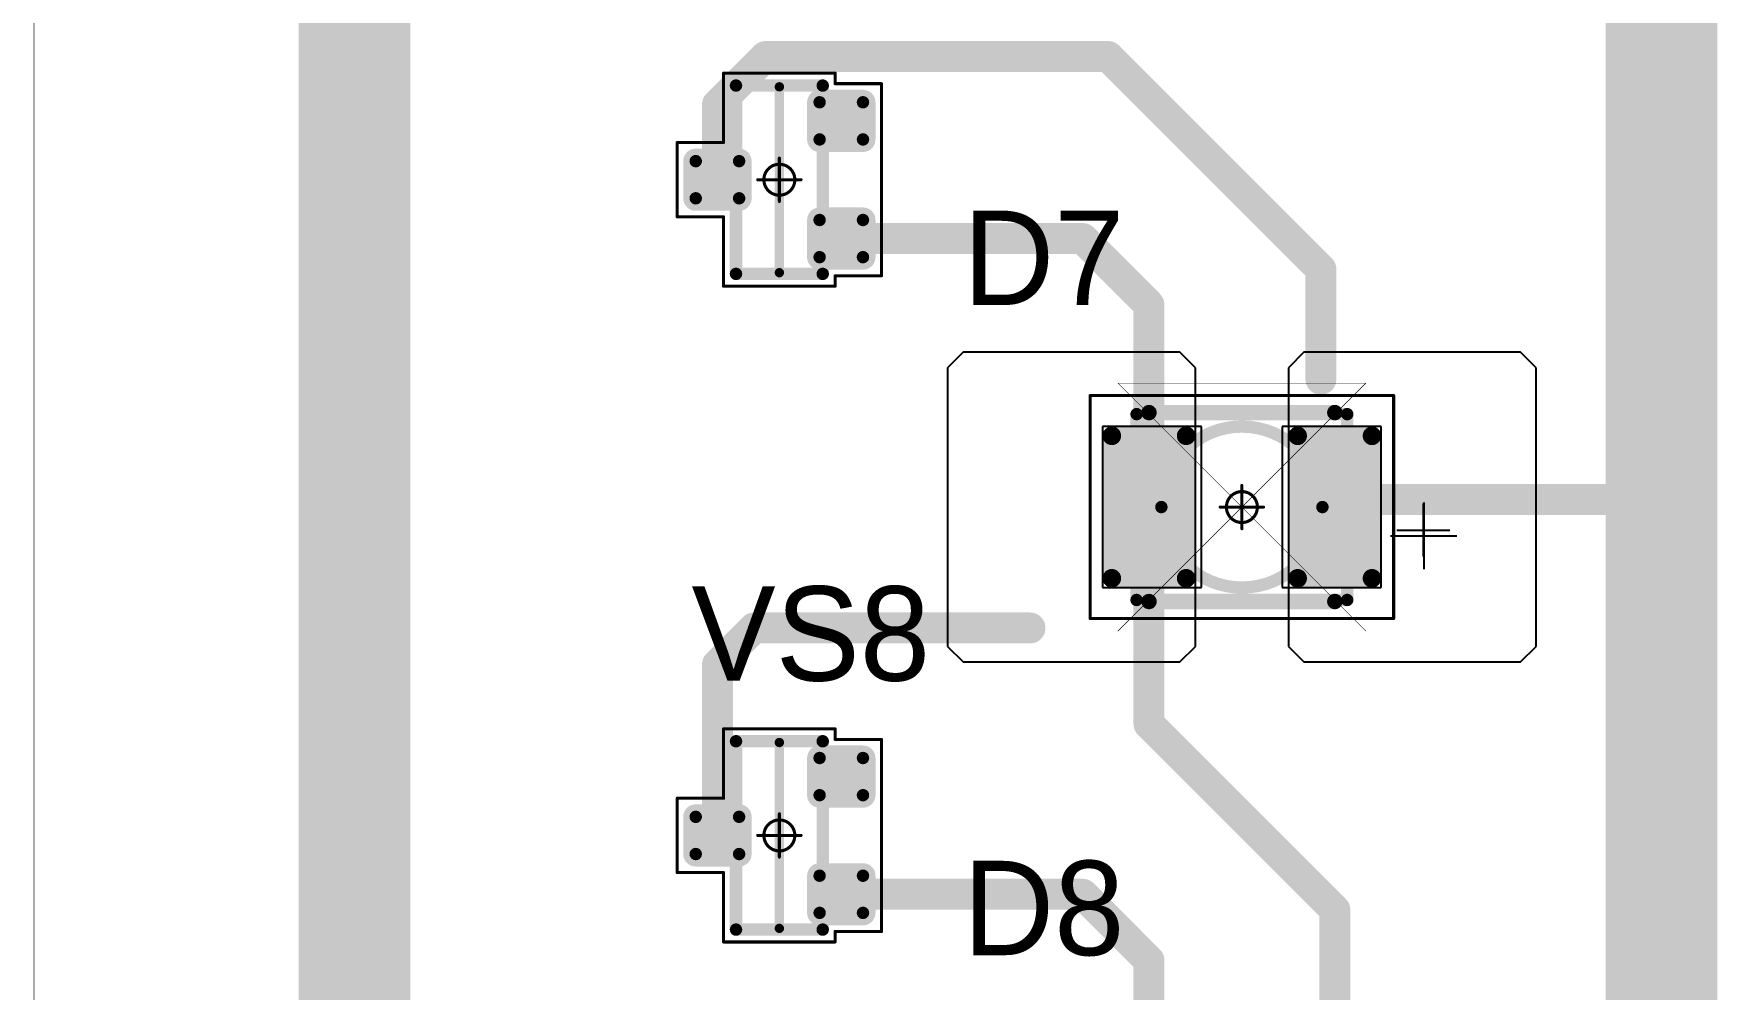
# Model space of a CAD drawing. Header units: millimetres. Extents: x 0 to 395, y 0 to 190.
# Drawn here: x 0 to 27.17, y 90.74 to 106.17 of the extents above; entities that cross this region are included whole.
import ezdxf

# ---------------------------------------------------------------- set-up
doc = ezdxf.new("R2010")
doc.units = ezdxf.units.MM
for name, color, linetype in [('Mechanical13', 56, 'Continuous'), ('Mechanical15', 56, 'Continuous'), ('Mechanical3', 76, 'Continuous'), ('Mechanical5', 56, 'Continuous'), ('TopLayer', 1, 'Continuous'), ('TopOverlay', 2, 'Continuous'), ('TopPaste', 8, 'Continuous'), ('TopSolder', 216, 'Continuous')]:
    doc.layers.add(name, color=color, linetype=linetype)

# ---------------------------------------------------------------- blocks, each defined once
blk = doc.blocks.new('SOT23_1176')
at = {"layer": 'Mechanical13', "const_width": 0.2}
for points in [[(0.7, 1.52), (-0.7, 1.52)], [(-0.7, 1.52), (-0.7, -1.52)], [(0.7, 1.52), (0.7, -1.52)], [(0.7, -1.52), (-0.7, -1.52)]]:
    blk.add_lwpolyline(points, dxfattribs=at)
at = {"layer": 'Mechanical13', "const_width": 0.1}
for points in [[(-0.75, 1.52, 1), (-0.65, 1.52, 1)], [(-0.75, 1.52, 1), (-0.65, 1.52, 1)], [(0.65, 1.52, 1), (0.75, 1.52, 1)], [(0.65, 1.52, 1), (0.75, 1.52, 1)], [(-0.75, -1.52, 1), (-0.65, -1.52, 1)], [(-0.75, -1.52, 1), (-0.65, -1.52, 1)], [(0.65, -1.52, 1), (0.75, -1.52, 1)], [(0.65, -1.52, 1), (0.75, -1.52, 1)]]:
    blk.add_lwpolyline(points, format="xyb", close=True, dxfattribs=at)
at = {"layer": 'Mechanical15', "const_width": 0.05}
for points in [[(-0.9, 1.72), (-0.9, 1.55)], [(0.9, 1.72), (-0.9, 1.72)], [(0.9, 1.72), (0.9, 0.6)], [(-1.65, 1.55), (-1.65, -1.55)], [(-0.9, 1.55), (-1.65, 1.55)], [(1.65, 0.6), (0.9, 0.6)], [(1.65, 0.6), (1.65, -0.6)], [(0, 0.35), (0, -0.35)], [(0.35, 0), (-0.35, 0)], [(1.65, -0.6), (0.9, -0.6)], [(0.9, -0.6), (0.9, -1.72)], [(-0.9, -1.55), (-1.65, -1.55)], [(-0.9, -1.55), (-0.9, -1.72)], [(0.9, -1.72), (-0.9, -1.72)]]:
    blk.add_lwpolyline(points, dxfattribs=at)
at = {"layer": 'Mechanical15'}
for points, const_width in [([(-0.913, 1.72, 1), (-0.888, 1.72, 1)], 0.025), ([(-0.913, 1.72, 1), (-0.888, 1.72, 1)], 0.025), ([(0.888, 1.72, 1), (0.913, 1.72, 1)], 0.025), ([(0.888, 1.72, 1), (0.913, 1.72, 1)], 0.025), ([(-1.662, 1.55, 1), (-1.637, 1.55, 1)], 0.025), ([(-1.662, 1.55, 1), (-1.637, 1.55, 1)], 0.025), ([(-0.913, 1.55, 1), (-0.888, 1.55, 1)], 0.025), ([(-0.913, 1.55, 1), (-0.888, 1.55, 1)], 0.025), ([(0.888, 0.6, 1), (0.913, 0.6, 1)], 0.025), ([(0.888, 0.6, 1), (0.913, 0.6, 1)], 0.025), ([(1.637, 0.6, 1), (1.662, 0.6, 1)], 0.025), ([(1.637, 0.6, 1), (1.662, 0.6, 1)], 0.025), ([(0.25, 0, 1), (-0.25, 0, 1)], 0.05), ([(-0.012, 0.35, 1), (0.012, 0.35, 1)], 0.025), ([(-0.362, 0, 1), (-0.337, 0, 1)], 0.025), ([(-0.262, 0, 1), (-0.238, 0, 1)], 0.025), ([(0.238, 0, 1), (0.262, 0, 1)], 0.025), ([(0.337, 0, 1), (0.362, 0, 1)], 0.025), ([(-0.012, -0.35, 1), (0.012, -0.35, 1)], 0.025), ([(0.888, -0.6, 1), (0.913, -0.6, 1)], 0.025), ([(0.888, -0.6, 1), (0.913, -0.6, 1)], 0.025), ([(1.637, -0.6, 1), (1.662, -0.6, 1)], 0.025), ([(1.637, -0.6, 1), (1.662, -0.6, 1)], 0.025), ([(-1.662, -1.55, 1), (-1.637, -1.55, 1)], 0.025), ([(-1.662, -1.55, 1), (-1.637, -1.55, 1)], 0.025), ([(-0.913, -1.55, 1), (-0.888, -1.55, 1)], 0.025), ([(-0.913, -1.55, 1), (-0.888, -1.55, 1)], 0.025), ([(-0.913, -1.72, 1), (-0.888, -1.72, 1)], 0.025), ([(-0.913, -1.72, 1), (-0.888, -1.72, 1)], 0.025), ([(0.888, -1.72, 1), (0.913, -1.72, 1)], 0.025), ([(0.888, -1.72, 1), (0.913, -1.72, 1)], 0.025)]:
    blk.add_lwpolyline(points, format="xyb", close=True, dxfattribs=dict(at, const_width=const_width))
at = {"layer": 'TopLayer', "const_width": 0.1}
for points in [[(-1.4, 1.25, 1), (-1.3, 1.25, 1)], [(-0.7, 1.25, 1), (-0.6, 1.25, 1)], [(-1.4, 0.65, 1), (-1.3, 0.65, 1)], [(-0.7, 0.65, 1), (-0.6, 0.65, 1)], [(0.6, 0.3, 1), (0.7, 0.3, 1)], [(1.3, 0.3, 1), (1.4, 0.3, 1)], [(0.6, -0.3, 1), (0.7, -0.3, 1)], [(1.3, -0.3, 1), (1.4, -0.3, 1)], [(-1.4, -0.65, 1), (-1.3, -0.65, 1)], [(-0.7, -0.65, 1), (-0.6, -0.65, 1)], [(-1.4, -1.25, 1), (-1.3, -1.25, 1)], [(-0.7, -1.25, 1), (-0.6, -1.25, 1)]]:
    blk.add_lwpolyline(points, format="xyb", close=True, dxfattribs=at)
at = {"layer": 'TopLayer'}
for points in [[(-1.45, 1.25), (-1.45, 0.65), (-0.55, 1.25), (-0.55, 0.65)], [(-1.35, 1.35), (-1.35, 0.55), (-0.65, 1.35), (-0.65, 0.55)], [(0.55, 0.3), (0.55, -0.3), (1.45, 0.3), (1.45, -0.3)], [(0.65, 0.4), (0.65, -0.4), (1.35, 0.4), (1.35, -0.4)], [(-1.45, -0.65), (-1.45, -1.25), (-0.55, -0.65), (-0.55, -1.25)], [(-1.35, -0.55), (-1.35, -1.35), (-0.65, -0.55), (-0.65, -1.35)]]:
    blk.add_solid(points, dxfattribs=at)
at = {"layer": 'TopOverlay', "const_width": 0.15}
blk.add_lwpolyline([(0, 1.5), (0, -1.5)], dxfattribs=at)
at = {"layer": 'TopOverlay', "const_width": 0.075}
for points in [[(-0.038, 1.5, 1), (0.038, 1.5, 1)], [(-0.038, -1.5, 1), (0.038, -1.5, 1)]]:
    blk.add_lwpolyline(points, format="xyb", close=True, dxfattribs=at)
at = {"layer": 'TopPaste', "const_width": 0.075}
for points in [[(-1.387, 1.25, 1), (-1.313, 1.25, 1)], [(-0.687, 1.25, 1), (-0.613, 1.25, 1)], [(-1.387, 0.65, 1), (-1.313, 0.65, 1)], [(-0.687, 0.65, 1), (-0.613, 0.65, 1)], [(0.613, 0.3, 1), (0.687, 0.3, 1)], [(1.313, 0.3, 1), (1.387, 0.3, 1)], [(0.613, -0.3, 1), (0.687, -0.3, 1)], [(1.313, -0.3, 1), (1.387, -0.3, 1)], [(-1.387, -0.65, 1), (-1.313, -0.65, 1)], [(-0.687, -0.65, 1), (-0.613, -0.65, 1)], [(-1.387, -1.25, 1), (-1.313, -1.25, 1)], [(-0.687, -1.25, 1), (-0.613, -1.25, 1)]]:
    blk.add_lwpolyline(points, format="xyb", close=True, dxfattribs=at)
at = {"layer": 'TopPaste'}
for points in [[(-1.425, 1.25), (-1.425, 0.65), (-0.575, 1.25), (-0.575, 0.65)], [(-1.35, 1.325), (-1.35, 0.575), (-0.65, 1.325), (-0.65, 0.575)], [(0.575, 0.3), (0.575, -0.3), (1.425, 0.3), (1.425, -0.3)], [(0.65, 0.375), (0.65, -0.375), (1.35, 0.375), (1.35, -0.375)], [(-1.425, -0.65), (-1.425, -1.25), (-0.575, -0.65), (-0.575, -1.25)], [(-1.35, -0.575), (-1.35, -1.325), (-0.65, -0.575), (-0.65, -1.325)]]:
    blk.add_solid(points, dxfattribs=at)
at = {"layer": 'TopSolder', "const_width": 0.202}
for points in [[(-1.451, 1.25, 1), (-1.249, 1.25, 1)], [(-0.751, 1.25, 1), (-0.549, 1.25, 1)], [(-1.451, 0.65, 1), (-1.249, 0.65, 1)], [(-0.751, 0.65, 1), (-0.549, 0.65, 1)], [(0.549, 0.3, 1), (0.751, 0.3, 1)], [(1.249, 0.3, 1), (1.451, 0.3, 1)], [(0.549, -0.3, 1), (0.751, -0.3, 1)], [(1.249, -0.3, 1), (1.451, -0.3, 1)], [(-1.451, -0.65, 1), (-1.249, -0.65, 1)], [(-0.751, -0.65, 1), (-0.549, -0.65, 1)], [(-1.451, -1.25, 1), (-1.249, -1.25, 1)], [(-0.751, -1.25, 1), (-0.549, -1.25, 1)]]:
    blk.add_lwpolyline(points, format="xyb", close=True, dxfattribs=at)
at = {"layer": 'TopSolder'}
for points in [[(-1.35, 1.452), (-1.35, 0.448), (-0.65, 1.452), (-0.65, 0.448)], [(-1.552, 1.25), (-1.552, 0.65), (-0.448, 1.25), (-0.448, 0.65)], [(0.448, 0.3), (0.448, -0.3), (1.552, 0.3), (1.552, -0.3)], [(0.65, 0.502), (0.65, -0.502), (1.35, 0.502), (1.35, -0.502)], [(-1.35, -0.448), (-1.35, -1.452), (-0.65, -0.448), (-0.65, -1.452)], [(-1.552, -0.65), (-1.552, -1.25), (-0.448, -0.65), (-0.448, -1.25)]]:
    blk.add_solid(points, dxfattribs=at)
blk = doc.blocks.new('SOT23_1177')
at = {"layer": 'Mechanical13', "const_width": 0.2}
for points in [[(0.7, 1.52), (-0.7, 1.52)], [(-0.7, 1.52), (-0.7, -1.52)], [(0.7, 1.52), (0.7, -1.52)], [(0.7, -1.52), (-0.7, -1.52)]]:
    blk.add_lwpolyline(points, dxfattribs=at)
at = {"layer": 'Mechanical13', "const_width": 0.1}
for points in [[(-0.75, 1.52, 1), (-0.65, 1.52, 1)], [(-0.75, 1.52, 1), (-0.65, 1.52, 1)], [(0.65, 1.52, 1), (0.75, 1.52, 1)], [(0.65, 1.52, 1), (0.75, 1.52, 1)], [(-0.75, -1.52, 1), (-0.65, -1.52, 1)], [(-0.75, -1.52, 1), (-0.65, -1.52, 1)], [(0.65, -1.52, 1), (0.75, -1.52, 1)], [(0.65, -1.52, 1), (0.75, -1.52, 1)]]:
    blk.add_lwpolyline(points, format="xyb", close=True, dxfattribs=at)
at = {"layer": 'Mechanical15', "const_width": 0.05}
for points in [[(-0.9, 1.72), (-0.9, 1.55)], [(0.9, 1.72), (-0.9, 1.72)], [(0.9, 1.72), (0.9, 0.6)], [(-1.65, 1.55), (-1.65, -1.55)], [(-0.9, 1.55), (-1.65, 1.55)], [(1.65, 0.6), (0.9, 0.6)], [(1.65, 0.6), (1.65, -0.6)], [(0, 0.35), (0, -0.35)], [(0.35, 0), (-0.35, 0)], [(1.65, -0.6), (0.9, -0.6)], [(0.9, -0.6), (0.9, -1.72)], [(-0.9, -1.55), (-1.65, -1.55)], [(-0.9, -1.55), (-0.9, -1.72)], [(0.9, -1.72), (-0.9, -1.72)]]:
    blk.add_lwpolyline(points, dxfattribs=at)
at = {"layer": 'Mechanical15'}
for points, const_width in [([(-0.913, 1.72, 1), (-0.888, 1.72, 1)], 0.025), ([(-0.913, 1.72, 1), (-0.888, 1.72, 1)], 0.025), ([(0.888, 1.72, 1), (0.913, 1.72, 1)], 0.025), ([(0.888, 1.72, 1), (0.913, 1.72, 1)], 0.025), ([(-1.662, 1.55, 1), (-1.637, 1.55, 1)], 0.025), ([(-1.662, 1.55, 1), (-1.637, 1.55, 1)], 0.025), ([(-0.913, 1.55, 1), (-0.888, 1.55, 1)], 0.025), ([(-0.913, 1.55, 1), (-0.888, 1.55, 1)], 0.025), ([(0.888, 0.6, 1), (0.913, 0.6, 1)], 0.025), ([(0.888, 0.6, 1), (0.913, 0.6, 1)], 0.025), ([(1.637, 0.6, 1), (1.662, 0.6, 1)], 0.025), ([(1.637, 0.6, 1), (1.662, 0.6, 1)], 0.025), ([(0.25, 0, 1), (-0.25, 0, 1)], 0.05), ([(-0.012, 0.35, 1), (0.012, 0.35, 1)], 0.025), ([(-0.362, 0, 1), (-0.337, 0, 1)], 0.025), ([(-0.262, 0, 1), (-0.238, 0, 1)], 0.025), ([(0.238, 0, 1), (0.262, 0, 1)], 0.025), ([(0.337, 0, 1), (0.362, 0, 1)], 0.025), ([(-0.012, -0.35, 1), (0.012, -0.35, 1)], 0.025), ([(0.888, -0.6, 1), (0.913, -0.6, 1)], 0.025), ([(0.888, -0.6, 1), (0.913, -0.6, 1)], 0.025), ([(1.637, -0.6, 1), (1.662, -0.6, 1)], 0.025), ([(1.637, -0.6, 1), (1.662, -0.6, 1)], 0.025), ([(-1.662, -1.55, 1), (-1.637, -1.55, 1)], 0.025), ([(-1.662, -1.55, 1), (-1.637, -1.55, 1)], 0.025), ([(-0.913, -1.55, 1), (-0.888, -1.55, 1)], 0.025), ([(-0.913, -1.55, 1), (-0.888, -1.55, 1)], 0.025), ([(-0.913, -1.72, 1), (-0.888, -1.72, 1)], 0.025), ([(-0.913, -1.72, 1), (-0.888, -1.72, 1)], 0.025), ([(0.888, -1.72, 1), (0.913, -1.72, 1)], 0.025), ([(0.888, -1.72, 1), (0.913, -1.72, 1)], 0.025)]:
    blk.add_lwpolyline(points, format="xyb", close=True, dxfattribs=dict(at, const_width=const_width))
at = {"layer": 'TopLayer', "const_width": 0.1}
for points in [[(-1.4, 1.25, 1), (-1.3, 1.25, 1)], [(-0.7, 1.25, 1), (-0.6, 1.25, 1)], [(-1.4, 0.65, 1), (-1.3, 0.65, 1)], [(-0.7, 0.65, 1), (-0.6, 0.65, 1)], [(0.6, 0.3, 1), (0.7, 0.3, 1)], [(1.3, 0.3, 1), (1.4, 0.3, 1)], [(0.6, -0.3, 1), (0.7, -0.3, 1)], [(1.3, -0.3, 1), (1.4, -0.3, 1)], [(-1.4, -0.65, 1), (-1.3, -0.65, 1)], [(-0.7, -0.65, 1), (-0.6, -0.65, 1)], [(-1.4, -1.25, 1), (-1.3, -1.25, 1)], [(-0.7, -1.25, 1), (-0.6, -1.25, 1)]]:
    blk.add_lwpolyline(points, format="xyb", close=True, dxfattribs=at)
at = {"layer": 'TopLayer'}
for points in [[(-1.45, 1.25), (-1.45, 0.65), (-0.55, 1.25), (-0.55, 0.65)], [(-1.35, 1.35), (-1.35, 0.55), (-0.65, 1.35), (-0.65, 0.55)], [(0.55, 0.3), (0.55, -0.3), (1.45, 0.3), (1.45, -0.3)], [(0.65, 0.4), (0.65, -0.4), (1.35, 0.4), (1.35, -0.4)], [(-1.45, -0.65), (-1.45, -1.25), (-0.55, -0.65), (-0.55, -1.25)], [(-1.35, -0.55), (-1.35, -1.35), (-0.65, -0.55), (-0.65, -1.35)]]:
    blk.add_solid(points, dxfattribs=at)
at = {"layer": 'TopOverlay', "const_width": 0.15}
blk.add_lwpolyline([(0, 1.5), (0, -1.5)], dxfattribs=at)
at = {"layer": 'TopOverlay', "const_width": 0.075}
for points in [[(-0.038, 1.5, 1), (0.038, 1.5, 1)], [(-0.038, -1.5, 1), (0.038, -1.5, 1)]]:
    blk.add_lwpolyline(points, format="xyb", close=True, dxfattribs=at)
at = {"layer": 'TopPaste', "const_width": 0.075}
for points in [[(-1.387, 1.25, 1), (-1.313, 1.25, 1)], [(-0.687, 1.25, 1), (-0.613, 1.25, 1)], [(-1.387, 0.65, 1), (-1.313, 0.65, 1)], [(-0.687, 0.65, 1), (-0.613, 0.65, 1)], [(0.613, 0.3, 1), (0.687, 0.3, 1)], [(1.313, 0.3, 1), (1.387, 0.3, 1)], [(0.613, -0.3, 1), (0.687, -0.3, 1)], [(1.313, -0.3, 1), (1.387, -0.3, 1)], [(-1.387, -0.65, 1), (-1.313, -0.65, 1)], [(-0.687, -0.65, 1), (-0.613, -0.65, 1)], [(-1.387, -1.25, 1), (-1.313, -1.25, 1)], [(-0.687, -1.25, 1), (-0.613, -1.25, 1)]]:
    blk.add_lwpolyline(points, format="xyb", close=True, dxfattribs=at)
at = {"layer": 'TopPaste'}
for points in [[(-1.425, 1.25), (-1.425, 0.65), (-0.575, 1.25), (-0.575, 0.65)], [(-1.35, 1.325), (-1.35, 0.575), (-0.65, 1.325), (-0.65, 0.575)], [(0.575, 0.3), (0.575, -0.3), (1.425, 0.3), (1.425, -0.3)], [(0.65, 0.375), (0.65, -0.375), (1.35, 0.375), (1.35, -0.375)], [(-1.425, -0.65), (-1.425, -1.25), (-0.575, -0.65), (-0.575, -1.25)], [(-1.35, -0.575), (-1.35, -1.325), (-0.65, -0.575), (-0.65, -1.325)]]:
    blk.add_solid(points, dxfattribs=at)
at = {"layer": 'TopSolder', "const_width": 0.202}
for points in [[(-1.451, 1.25, 1), (-1.249, 1.25, 1)], [(-0.751, 1.25, 1), (-0.549, 1.25, 1)], [(-1.451, 0.65, 1), (-1.249, 0.65, 1)], [(-0.751, 0.65, 1), (-0.549, 0.65, 1)], [(0.549, 0.3, 1), (0.751, 0.3, 1)], [(1.249, 0.3, 1), (1.451, 0.3, 1)], [(0.549, -0.3, 1), (0.751, -0.3, 1)], [(1.249, -0.3, 1), (1.451, -0.3, 1)], [(-1.451, -0.65, 1), (-1.249, -0.65, 1)], [(-0.751, -0.65, 1), (-0.549, -0.65, 1)], [(-1.451, -1.25, 1), (-1.249, -1.25, 1)], [(-0.751, -1.25, 1), (-0.549, -1.25, 1)]]:
    blk.add_lwpolyline(points, format="xyb", close=True, dxfattribs=at)
at = {"layer": 'TopSolder'}
for points in [[(-1.35, 1.452), (-1.35, 0.448), (-0.65, 1.452), (-0.65, 0.448)], [(-1.552, 1.25), (-1.552, 0.65), (-0.448, 1.25), (-0.448, 0.65)], [(0.448, 0.3), (0.448, -0.3), (1.552, 0.3), (1.552, -0.3)], [(0.65, 0.502), (0.65, -0.502), (1.35, 0.502), (1.35, -0.502)], [(-1.35, -0.448), (-1.35, -1.452), (-0.65, -0.448), (-0.65, -1.452)], [(-1.552, -0.65), (-1.552, -1.25), (-0.448, -0.65), (-0.448, -1.25)]]:
    blk.add_solid(points, dxfattribs=at)
blk = doc.blocks.new('T66G_4_1325')
at = {"layer": 'Mechanical13'}
for p, q in [((2.936, 0.071), (2.936, -1)), ((2.4, -0.464), (3.471, -0.464))]:
    blk.add_line(p, q, dxfattribs=at)
at = {"layer": 'Mechanical13', "const_width": 0.2}
for points in [[(-1.7, 1.5), (1.7, 1.5)], [(-1.7, -1.5), (-1.7, 1.5)], [(1.7, -1.5), (1.7, 1.5)], [(-1.7, -1.5), (1.7, -1.5)]]:
    blk.add_lwpolyline(points, dxfattribs=at)
at = {"layer": 'Mechanical13'}
for points, const_width in [([(-1.75, 1.5, 1), (-1.65, 1.5, 1)], 0.1), ([(-1.75, 1.5, 1), (-1.65, 1.5, 1)], 0.1), ([(1.3, 0, 1), (-1.3, 0, 1)], 0.2), ([(1.65, 1.5, 1), (1.75, 1.5, 1)], 0.1), ([(1.65, 1.5, 1), (1.75, 1.5, 1)], 0.1), ([(-1.35, 0, 1), (-1.25, 0, 1)], 0.1), ([(1.25, 0, 1), (1.35, 0, 1)], 0.1), ([(-1.75, -1.5, 1), (-1.65, -1.5, 1)], 0.1), ([(-1.75, -1.5, 1), (-1.65, -1.5, 1)], 0.1), ([(1.65, -1.5, 1), (1.75, -1.5, 1)], 0.1), ([(1.65, -1.5, 1), (1.75, -1.5, 1)], 0.1)]:
    blk.add_lwpolyline(points, format="xyb", close=True, dxfattribs=dict(at, const_width=const_width))
at = {"layer": 'Mechanical15', "const_width": 0.05}
for points in [[(-2.45, -1.8), (-2.45, 1.8)], [(-2.45, 1.8), (2.45, 1.8)], [(2.45, -1.8), (2.45, 1.8)], [(0, -0.35), (0, 0.35)], [(-0.35, 0), (0.35, 0)], [(-2.45, -1.8), (2.45, -1.8)]]:
    blk.add_lwpolyline(points, dxfattribs=at)
at = {"layer": 'Mechanical15'}
for points, const_width in [([(-2.462, 1.8, 1), (-2.438, 1.8, 1)], 0.025), ([(-2.462, 1.8, 1), (-2.438, 1.8, 1)], 0.025), ([(2.438, 1.8, 1), (2.462, 1.8, 1)], 0.025), ([(2.438, 1.8, 1), (2.462, 1.8, 1)], 0.025), ([(0.25, 0, 1), (-0.25, 0, 1)], 0.05), ([(-0.012, 0.35, 1), (0.012, 0.35, 1)], 0.025), ([(-0.362, 0, 1), (-0.337, 0, 1)], 0.025), ([(-0.262, 0, 1), (-0.238, 0, 1)], 0.025), ([(0.238, 0, 1), (0.262, 0, 1)], 0.025), ([(0.337, 0, 1), (0.362, 0, 1)], 0.025), ([(-0.012, -0.35, 1), (0.012, -0.35, 1)], 0.025), ([(-2.462, -1.8, 1), (-2.438, -1.8, 1)], 0.025), ([(-2.462, -1.8, 1), (-2.438, -1.8, 1)], 0.025), ([(2.438, -1.8, 1), (2.462, -1.8, 1)], 0.025), ([(2.438, -1.8, 1), (2.462, -1.8, 1)], 0.025)]:
    blk.add_lwpolyline(points, format="xyb", close=True, dxfattribs=dict(at, const_width=const_width))
at = {"layer": 'TopLayer'}
for p, q in [((-4.5, 2.5), (-4.75, 2.25)), ((-1, 2.5), (-4.5, 2.5)), ((-0.75, 2.25), (-1, 2.5)), ((1, 2.5), (0.75, 2.25)), ((4.5, 2.5), (1, 2.5)), ((4.75, 2.25), (4.5, 2.5)), ((-4.75, 2.25), (-4.75, -2.25)), ((-0.75, -2.25), (-0.75, 2.25)), ((0.75, 2.25), (0.75, -2.25)), ((4.75, -2.25), (4.75, 2.25)), ((-4.75, -2.25), (-4.5, -2.5)), ((-1, -2.5), (-0.75, -2.25)), ((0.75, -2.25), (1, -2.5)), ((4.5, -2.5), (4.75, -2.25)), ((-4.5, -2.5), (-1, -2.5)), ((1, -2.5), (4.5, -2.5))]:
    blk.add_line(p, q, dxfattribs=at)
at = {"layer": 'TopLayer', "const_width": 0.15}
for points in [[(-2.175, 1.15, 1), (-2.025, 1.15, 1)], [(-0.975, 1.15, 1), (-0.825, 1.15, 1)], [(0.825, 1.15, 1), (0.975, 1.15, 1)], [(2.025, 1.15, 1), (2.175, 1.15, 1)], [(-2.175, -1.15, 1), (-2.025, -1.15, 1)], [(-0.975, -1.15, 1), (-0.825, -1.15, 1)], [(0.825, -1.15, 1), (0.975, -1.15, 1)], [(2.025, -1.15, 1), (2.175, -1.15, 1)]]:
    blk.add_lwpolyline(points, format="xyb", close=True, dxfattribs=at)
at = {"layer": 'TopLayer'}
for points in [[(-0.75, 1.15), (-2.25, 1.15), (-0.75, -1.15), (-2.25, -1.15)], [(-0.9, 1.3), (-2.1, 1.3), (-0.9, -1.3), (-2.1, -1.3)], [(2.25, 1.15), (0.75, 1.15), (2.25, -1.15), (0.75, -1.15)], [(2.1, 1.3), (0.9, 1.3), (2.1, -1.3), (0.9, -1.3)]]:
    blk.add_solid(points, dxfattribs=at)
at = {"layer": 'TopOverlay'}
for p, q in [((2.928, 0.057), (2.928, -0.8)), ((2.5, -0.372), (3.357, -0.372))]:
    blk.add_line(p, q, dxfattribs=at)
at = {"layer": 'TopOverlay', "const_width": 0.25}
for points in [[(-1.5, 1.525), (1.5, 1.525)], [(-1.5, -1.525), (1.5, -1.525)]]:
    blk.add_lwpolyline(points, dxfattribs=at)
at = {"layer": 'TopOverlay', "const_width": 0.125}
for points in [[(-1.562, 1.525, 1), (-1.438, 1.525, 1)], [(1.438, 1.525, 1), (1.562, 1.525, 1)], [(-1.562, -1.525, 1), (-1.438, -1.525, 1)], [(1.438, -1.525, 1), (1.562, -1.525, 1)]]:
    blk.add_lwpolyline(points, format="xyb", close=True, dxfattribs=at)
at = {"layer": 'TopPaste', "const_width": 0.125}
for points in [[(-2.163, 1.15, 1), (-2.038, 1.15, 1)], [(-0.963, 1.15, 1), (-0.838, 1.15, 1)], [(0.838, 1.15, 1), (0.963, 1.15, 1)], [(2.038, 1.15, 1), (2.163, 1.15, 1)], [(-2.163, -1.15, 1), (-2.038, -1.15, 1)], [(-0.963, -1.15, 1), (-0.838, -1.15, 1)], [(0.838, -1.15, 1), (0.963, -1.15, 1)], [(2.038, -1.15, 1), (2.163, -1.15, 1)]]:
    blk.add_lwpolyline(points, format="xyb", close=True, dxfattribs=at)
at = {"layer": 'TopPaste'}
for points in [[(-0.775, 1.15), (-2.225, 1.15), (-0.775, -1.15), (-2.225, -1.15)], [(-0.9, 1.275), (-2.1, 1.275), (-0.9, -1.275), (-2.1, -1.275)], [(2.225, 1.15), (0.775, 1.15), (2.225, -1.15), (0.775, -1.15)], [(2.1, 1.275), (0.9, 1.275), (2.1, -1.275), (0.9, -1.275)]]:
    blk.add_solid(points, dxfattribs=at)
at = {"layer": 'TopSolder'}
for p, q in [((-2.25, 1.3), (-2.25, -1.3)), ((-0.65, 1.3), (-2.25, 1.3)), ((-0.65, -1.3), (-0.65, 1.3)), ((0.65, 1.3), (0.65, -1.3)), ((2.25, 1.3), (0.65, 1.3)), ((2.25, -1.3), (2.25, 1.3)), ((-2.25, -1.3), (-0.65, -1.3)), ((0.65, -1.3), (2.25, -1.3))]:
    blk.add_line(p, q, dxfattribs=at)

msp = doc.modelspace()

# ---------------------------------------------------------------- linework, layer by layer
at = {"layer": 'Mechanical3', "const_width": 0.01}
msp.add_lwpolyline([(0, 0), (0, 190)], dxfattribs=at)
at = {"layer": 'Mechanical5'}
for points, const_width in [([(17.5, 96.527), (21.5, 100.527)], 0.01), ([(17.5, 100.527), (21.5, 96.527)], 0.01), ([(17.5, 100.527), (21.5, 100.527)], 0.001), ([(17.5, 96.527), (17.5, 100.527)], 0.001), ([(21.5, 96.527), (21.5, 100.527)], 0.001), ([(17.5, 96.527), (21.5, 96.527)], 0.001)]:
    msp.add_lwpolyline(points, dxfattribs=dict(at, const_width=const_width))
for points, const_width in [([(17.498, 100.527, 1), (17.503, 100.527, 1)], 0.005), ([(17.5, 100.527, 1), (17.5, 100.527, 1)], 0.0005), ([(17.5, 100.527, 1), (17.5, 100.527, 1)], 0.0005), ([(21.498, 100.527, 1), (21.503, 100.527, 1)], 0.005), ([(21.5, 100.527, 1), (21.5, 100.527, 1)], 0.0005), ([(21.5, 100.527, 1), (21.5, 100.527, 1)], 0.0005), ([(17.498, 96.527, 1), (17.503, 96.527, 1)], 0.005), ([(17.5, 96.527, 1), (17.5, 96.527, 1)], 0.0005), ([(17.5, 96.527, 1), (17.5, 96.527, 1)], 0.0005), ([(21.498, 96.527, 1), (21.503, 96.527, 1)], 0.005), ([(21.5, 96.527, 1), (21.5, 96.527, 1)], 0.0005), ([(21.5, 96.527, 1), (21.5, 96.527, 1)], 0.0005)]:
    msp.add_lwpolyline(points, format="xyb", close=True, dxfattribs=dict(at, const_width=const_width))
at = {"layer": 'TopLayer'}
for points, const_width in [([(26.275, 98.65), (26.275, 119.975)], 1.8), ([(5.175, 77.5), (5.175, 109.45)], 1.8), ([(11.033, 105.023), (11.81, 105.8)], 0.5), ([(11.81, 105.8), (17.34, 105.8)], 0.5), ([(17.34, 105.8), (20.775, 102.365)], 0.5), ([(11.033, 103.811), (11.033, 105.023)], 0.5), ([(13.033, 102.861), (16.931, 102.861)], 0.5), ([(16.931, 102.861), (18, 101.791)], 0.5), ([(20.775, 100.59), (20.775, 102.365)], 0.5), ([(18, 98.719), (18, 101.791)], 0.5), ([(26.275, 66.725), (26.275, 98.65)], 1.8), ([(18, 95.025), (18, 98.527)], 0.5), ([(21, 98.527), (21.123, 98.65)], 0.5), ([(21.123, 98.65), (26.275, 98.65)], 0.5), ([(11.033, 95.983), (11.625, 96.575)], 0.5), ([(11.625, 96.575), (16.079, 96.575)], 0.5), ([(11.033, 93.226), (11.033, 95.983)], 0.5), ([(18, 95.025), (21, 92.025)], 0.5), ([(13.033, 92.276), (16.931, 92.276)], 0.5), ([(16.931, 92.276), (18, 91.206)], 0.5), ([(21, 88.527), (21, 92.025)], 0.5), ([(18, 88.134), (18, 91.206)], 0.5)]:
    msp.add_lwpolyline(points, dxfattribs=dict(at, const_width=const_width))
for points, const_width in [([(11.685, 105.8, 1), (11.935, 105.8, 1)], 0.25), ([(11.685, 105.8, 1), (11.935, 105.8, 1)], 0.25), ([(17.215, 105.8, 1), (17.465, 105.8, 1)], 0.25), ([(17.215, 105.8, 1), (17.465, 105.8, 1)], 0.25), ([(10.908, 105.023, 1), (11.158, 105.023, 1)], 0.25), ([(10.908, 105.023, 1), (11.158, 105.023, 1)], 0.25), ([(10.908, 103.811, 1), (11.158, 103.811, 1)], 0.25), ([(12.908, 102.861, 1), (13.158, 102.861, 1)], 0.25), ([(16.806, 102.861, 1), (17.056, 102.861, 1)], 0.25), ([(16.806, 102.861, 1), (17.056, 102.861, 1)], 0.25), ([(20.65, 102.365, 1), (20.9, 102.365, 1)], 0.25), ([(20.65, 102.365, 1), (20.9, 102.365, 1)], 0.25), ([(17.875, 101.791, 1), (18.125, 101.791, 1)], 0.25), ([(17.875, 101.791, 1), (18.125, 101.791, 1)], 0.25), ([(20.65, 100.59, 1), (20.9, 100.59, 1)], 0.25), ([(25.825, 98.65, 1), (26.725, 98.65, 1)], 0.9), ([(25.825, 98.65, 1), (26.725, 98.65, 1)], 0.9), ([(17.875, 98.719, 1), (18.125, 98.719, 1)], 0.25), ([(17.875, 98.527, 1), (18.125, 98.527, 1)], 0.25), ([(20.875, 98.527, 1), (21.125, 98.527, 1)], 0.25), ([(20.998, 98.65, 1), (21.248, 98.65, 1)], 0.25), ([(20.998, 98.65, 1), (21.248, 98.65, 1)], 0.25), ([(26.15, 98.65, 1), (26.4, 98.65, 1)], 0.25), ([(11.5, 96.575, 1), (11.75, 96.575, 1)], 0.25), ([(11.5, 96.575, 1), (11.75, 96.575, 1)], 0.25), ([(15.954, 96.575, 1), (16.204, 96.575, 1)], 0.25), ([(10.908, 95.983, 1), (11.158, 95.983, 1)], 0.25), ([(10.908, 95.983, 1), (11.158, 95.983, 1)], 0.25), ([(17.875, 95.025, 1), (18.125, 95.025, 1)], 0.25), ([(17.875, 95.025, 1), (18.125, 95.025, 1)], 0.25), ([(10.908, 93.226, 1), (11.158, 93.226, 1)], 0.25), ([(12.908, 92.276, 1), (13.158, 92.276, 1)], 0.25), ([(16.806, 92.276, 1), (17.056, 92.276, 1)], 0.25), ([(16.806, 92.276, 1), (17.056, 92.276, 1)], 0.25), ([(20.875, 92.025, 1), (21.125, 92.025, 1)], 0.25), ([(20.875, 92.025, 1), (21.125, 92.025, 1)], 0.25), ([(17.875, 91.206, 1), (18.125, 91.206, 1)], 0.25), ([(17.875, 91.206, 1), (18.125, 91.206, 1)], 0.25)]:
    msp.add_lwpolyline(points, format="xyb", close=True, dxfattribs=dict(at, const_width=const_width))

# ---------------------------------------------------------------- block references
for name, p, rotation in [('SOT23_1177', (12.033, 103.811), 180), ('T66G_4_1325', (19.5, 98.527), 360), ('SOT23_1176', (12.033, 93.226), 180)]:
    msp.add_blockref(name, p, dxfattribs=dict(rotation=rotation))

# ---------------------------------------------------------------- texts
at = {"layer": 'TopOverlay'}
for s, p in [('D7', (14.999, 101.789)), ('VS8', (10.614, 95.724)), ('D8', (14.998, 91.293))]:
    msp.add_text(s, height=1.524, dxfattribs=at).set_placement(p)

doc.saveas('drawing.dxf')
